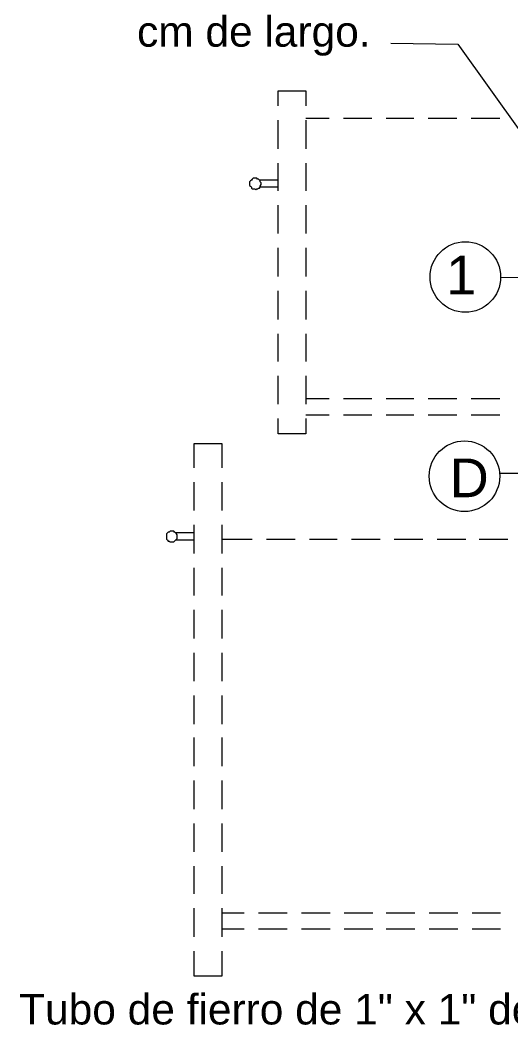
# Model space of a CAD drawing. Header units: inches. Extents: x 0.21 to 4.55, y 0.23 to 3.12.
# Drawn here: x 1.447 to 1.71, y 2.173 to 2.711 of the extents above; entities that cross this region are included whole.
import ezdxf

# ---------------------------------------------------------------- set-up
doc = ezdxf.new("R2010")
doc.units = ezdxf.units.IN
doc.header["$MEASUREMENT"] = 0
doc.layers.add('PDF_0', color=7, linetype='Continuous')
doc.layers.add('PDF_TEXTO', color=7, linetype='Continuous')
doc.layers.add('PDF_punteadas', color=20, linetype='Continuous', true_color=0xff3f00)
doc.styles.add('PDF Arial', font='arial.ttf')

msp = doc.modelspace()

# ---------------------------------------------------------------- linework, layer by layer
at = {"layer": 'PDF_0', "lineweight": 5}
for points in [[(1.64532, 2.69868), (1.68123, 2.6982), (1.73198, 2.62734), (1.73389, 2.63404)], [(1.70421, 2.57323), (1.75161, 2.57371)], [(1.70373, 2.46837), (1.80284, 2.46837), (1.83348, 2.45305)]]:
    msp.add_lwpolyline(points, dxfattribs=at)
for centre in [(1.6853, 2.57347), (1.68482, 2.4667)]:
    msp.add_circle(centre, 0.01891, dxfattribs=at)
at = {"layer": 'PDF_punteadas', "lineweight": 5}
for points in [[(1.58499, 2.66516), (1.58499, 2.6733), (1.59983, 2.6733), (1.59983, 2.66516)], [(1.58499, 2.64218), (1.58499, 2.6575)], [(1.61228, 2.65846), (1.59983, 2.65846)], [(1.59983, 2.6575), (1.59983, 2.64218)], [(1.63526, 2.65846), (1.61994, 2.65846)], [(1.65777, 2.65846), (1.64292, 2.65846)], [(1.68075, 2.65846), (1.66543, 2.65846)], [(1.70373, 2.65846), (1.68841, 2.65846)], [(1.58499, 2.61967), (1.58499, 2.63452)], [(1.59983, 2.63452), (1.59983, 2.61967)], [(1.58499, 2.62542), (1.57493, 2.62542)], [(1.58499, 2.62159), (1.57493, 2.62159)], [(1.58499, 2.59669), (1.58499, 2.61201)], [(1.59983, 2.61201), (1.59983, 2.59669)], [(1.58499, 2.57371), (1.58499, 2.58903)], [(1.59983, 2.58903), (1.59983, 2.57371)], [(1.58499, 2.55073), (1.58499, 2.56605)], [(1.59983, 2.56605), (1.59983, 2.55073)], [(1.58499, 2.52822), (1.58499, 2.54307)], [(1.59983, 2.54307), (1.59983, 2.52822)], [(1.58499, 2.50524), (1.58499, 2.52056)], [(1.59983, 2.52056), (1.59983, 2.50524)], [(1.61228, 2.50811), (1.59983, 2.50811)], [(1.63526, 2.50811), (1.61994, 2.50811)], [(1.65777, 2.50811), (1.64292, 2.50811)], [(1.68075, 2.50811), (1.66543, 2.50811)], [(1.70373, 2.50811), (1.68841, 2.50811)], [(1.61228, 2.4995), (1.59983, 2.4995)], [(1.63526, 2.4995), (1.61994, 2.4995)], [(1.65777, 2.4995), (1.64292, 2.4995)], [(1.68075, 2.4995), (1.66543, 2.4995)], [(1.70373, 2.4995), (1.68841, 2.4995)], [(1.59983, 2.49758), (1.59983, 2.48944), (1.58499, 2.48944), (1.58499, 2.49758)], [(1.53998, 2.47125), (1.53998, 2.48417), (1.55482, 2.48417), (1.55482, 2.47125)], [(1.53998, 2.44826), (1.53998, 2.46359)], [(1.55482, 2.46359), (1.55482, 2.44826)], [(1.53998, 2.42528), (1.53998, 2.4406)], [(1.55482, 2.4406), (1.55482, 2.42528)], [(1.53998, 2.43629), (1.52993, 2.43629)], [(1.53998, 2.43246), (1.52993, 2.43246)], [(1.55482, 2.43294), (1.5711, 2.43294)], [(1.57876, 2.43294), (1.59408, 2.43294)], [(1.60175, 2.43294), (1.61659, 2.43294)], [(1.62425, 2.43294), (1.63957, 2.43294)], [(1.64723, 2.43294), (1.66255, 2.43294)], [(1.67021, 2.43294), (1.68554, 2.43294)], [(1.69272, 2.43294), (1.70804, 2.43294)], [(1.53998, 2.40278), (1.53998, 2.41762)], [(1.55482, 2.41762), (1.55482, 2.40278)], [(1.53998, 2.3798), (1.53998, 2.39512)], [(1.55482, 2.39512), (1.55482, 2.3798)], [(1.53998, 2.35681), (1.53998, 2.37213)], [(1.55482, 2.37213), (1.55482, 2.35681)], [(1.53998, 2.33383), (1.53998, 2.34915)], [(1.55482, 2.34915), (1.55482, 2.33383)], [(1.53998, 2.31133), (1.53998, 2.32665)], [(1.55482, 2.32665), (1.55482, 2.31133)], [(1.53998, 2.28834), (1.53998, 2.30367)], [(1.55482, 2.30367), (1.55482, 2.28834)], [(1.53998, 2.26536), (1.53998, 2.28068)], [(1.55482, 2.28068), (1.55482, 2.26536)], [(1.53998, 2.24286), (1.53998, 2.2577)], [(1.55482, 2.2577), (1.55482, 2.24286)], [(1.53998, 2.21988), (1.53998, 2.2352)], [(1.55482, 2.2352), (1.55482, 2.21988)], [(1.55482, 2.2328), (1.56679, 2.2328)], [(1.57445, 2.2328), (1.58978, 2.2328)], [(1.59744, 2.2328), (1.61276, 2.2328)], [(1.62042, 2.2328), (1.63574, 2.2328)], [(1.64292, 2.2328), (1.65824, 2.2328)], [(1.6659, 2.2328), (1.68123, 2.2328)], [(1.68889, 2.2328), (1.70421, 2.2328)], [(1.55482, 2.22419), (1.56679, 2.22419)], [(1.57445, 2.22419), (1.58978, 2.22419)], [(1.59744, 2.22419), (1.61276, 2.22419)], [(1.62042, 2.22419), (1.63574, 2.22419)], [(1.64292, 2.22419), (1.65824, 2.22419)], [(1.6659, 2.22419), (1.68123, 2.22419)], [(1.68889, 2.22419), (1.70421, 2.22419)], [(1.55482, 2.21222), (1.55482, 2.19881), (1.53998, 2.19881), (1.53998, 2.21222)]]:
    msp.add_lwpolyline(points, dxfattribs=at)
for points in [[(1.57589, 2.6235), (1.57589, 2.62398), (1.57541, 2.62446), (1.57541, 2.62494), (1.57493, 2.62542), (1.57445, 2.6259), (1.57398, 2.6259), (1.5735, 2.62638), (1.57302, 2.62638), (1.57254, 2.62638), (1.57158, 2.62638), (1.5711, 2.6259), (1.57062, 2.62542), (1.57014, 2.62494), (1.56967, 2.62446), (1.56967, 2.6235), (1.56967, 2.62303), (1.56967, 2.62255), (1.57014, 2.62207), (1.57062, 2.62159), (1.57062, 2.62111), (1.5711, 2.62063), (1.57158, 2.62063), (1.57254, 2.62063), (1.57302, 2.62015), (1.5735, 2.62063), (1.57398, 2.62063), (1.57445, 2.62111), (1.57493, 2.62111), (1.57541, 2.62159), (1.57541, 2.62207), (1.57589, 2.62303)], [(1.53088, 2.43438), (1.53088, 2.43486), (1.53088, 2.43534), (1.5304, 2.43582), (1.52993, 2.43629), (1.52945, 2.43677), (1.52897, 2.43725), (1.52849, 2.43725), (1.52801, 2.43725), (1.52753, 2.43725), (1.52705, 2.43725), (1.52657, 2.43677), (1.5261, 2.43677), (1.52562, 2.43629), (1.52514, 2.43582), (1.52514, 2.43534), (1.52514, 2.43486), (1.52514, 2.4339), (1.52514, 2.43342), (1.52514, 2.43294), (1.52562, 2.43246), (1.5261, 2.43198), (1.52657, 2.43198), (1.52705, 2.43151), (1.52753, 2.43151), (1.52801, 2.43151), (1.52849, 2.43151), (1.52897, 2.43151), (1.52945, 2.43198), (1.52993, 2.43246), (1.5304, 2.43294), (1.53088, 2.43342), (1.53088, 2.4339)]]:
    msp.add_lwpolyline(points, close=True, dxfattribs=at)

# ---------------------------------------------------------------- texts
at = {"layer": 'PDF_TEXTO', "attachment_point": 7, "style": 'PDF Arial'}
for s, insert, char_height in [('cm de largo.', (1.50934, 2.69197), 0.0162868), ('1', (1.675, 2.56413), 0.02074), ('D', (1.67692, 2.45545), 0.02074), ('Tubo de fierro de 1" x 1" de', (1.44614, 2.17269), 0.0162868)]:
    msp.add_mtext(s, dxfattribs=dict(at, insert=insert, char_height=char_height))

doc.saveas('drawing.dxf')
